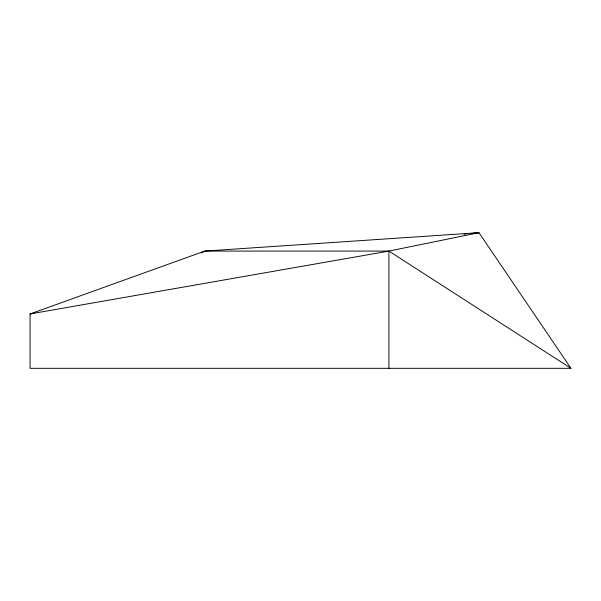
<?xml version="1.0" encoding="UTF-8"?>
<svg xmlns="http://www.w3.org/2000/svg" width="601" height="601" viewBox="0 0 601 601"><rect width="100%" height="100%" fill="white"/><g stroke="black" fill="none" stroke-linecap="round" stroke-linejoin="round"><path stroke-width="0.9" d="M201.455 252.908L204.723 251.083L478.974 232.685L570.95 368.315L30.05 368.315L30.05 313.955L204.723 251.083L388.907 251.083L478.974 232.685L470.598 233.496M33.739 313.301L30.05 313.955L388.907 251.083L570.95 368.315M464.077 234.127L466.872 233.857M388.907 251.083L388.907 368.315"/></g></svg>
